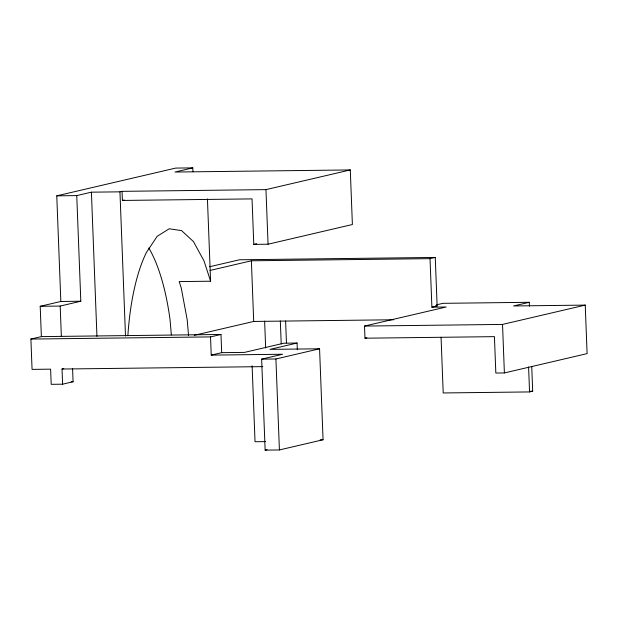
<?xml version="1.0" encoding="UTF-8"?>
<svg xmlns="http://www.w3.org/2000/svg" width="618" height="618" viewBox="0 0 618 618"><rect width="100%" height="100%" fill="white"/><g stroke="black" fill="none" stroke-linecap="round" stroke-linejoin="round"><path stroke-width="0.93" d="M72.576 368.482L73.086 381.746L62.619 384.187L51.201 384.326L50.622 369.162L32.066 369.386L30.9 339.058L41.367 336.617L40.201 306.296L60.834 301.476L56.771 195.836L175.659 168.088L192.785 167.88L192.932 171.727M192.785 167.88L174.987 172.036L350.29 169.942L352.391 224.527L268.058 244.21L253.782 244.38L252.036 198.896L122.395 200.448L122.047 191.348L265.956 189.626L350.29 169.942M56.771 195.836L76.756 195.597L91.41 192.175L119.954 191.835L122.047 191.348M122.395 200.448L124.272 200.008M253.782 244.38L256.594 243.724M209.602 266.752L239.483 259.776L435.265 257.436L437.127 305.956L431.889 307.177L430.028 258.656L435.265 257.436M210.004 270.452L251.379 260.788L430.028 258.656M40.201 306.296L60.185 306.057L80.811 301.236L76.756 195.597M194.207 335.327L253.704 321.445L393.573 319.769M62.619 384.187L62.032 369.031L63.778 368.622M210.522 336.91L220.989 334.469L221.692 352.662L211.225 355.111L210.522 336.91L30.9 339.058M436.524 304.829L442.936 303.33L529.271 302.302L529.417 306.126M529.271 302.302L513.566 305.964L585.238 305.107L587.1 353.627L504.388 372.94L495.829 373.04L494.431 336.648L364.968 338.2L364.504 326.065L446.165 307.007L431.889 307.177M297.328 349.742L297.073 343.044L269.942 349.379L319.568 348.784L323.067 439.753L279.406 449.95L265.137 450.12L261.638 359.143L282.58 354.253L211.225 355.111M261.638 359.143L275.914 358.973L319.568 348.784M364.968 338.2L366.845 337.76M364.504 326.065L502.527 324.419L585.238 305.107M265.137 450.12L267.007 449.68M441.067 337.304L443.206 392.955L529.549 391.928L532.685 391.194L531.735 366.343M207.432 198.934L210.591 281.213L179.189 281.592L181.228 287.88L187.192 319.691L188.552 335.69M60.834 301.476L80.811 301.236M435.196 305.98L437.127 305.956M41.367 336.617L220.989 334.469M297.073 343.044L283.909 343.199L244.527 352.391L221.692 352.662M62.032 369.031L262.781 366.628M71.186 381.769L73.086 381.746M530.769 391.217L532.685 391.194M320.201 439.792L323.067 439.753M265.501 441.607L255.033 441.731L252.121 365.771M210.591 281.213L204.048 260.989L193.457 241.576L181.576 230.599L169.201 228.791L157.188 236.292L146.35 252.577A136.91 47.377 89.3 0 0 127.864 335.713M171.348 334.956L170.066 319.892A136.91 47.377 89.3 0 0 148.799 247.996M528.591 366.976L529.549 391.928M502.527 324.419L504.388 372.94M285.609 320.981L286.458 342.959M280.325 320.958L281.213 343.987M275.914 358.973L279.406 449.95M265.956 189.626L268.058 244.21M264.628 321.144L265.663 348.011M251.379 260.788L253.704 321.445M119.954 191.835L125.493 336.014M91.41 192.175L96.949 336.362M60.185 306.057L61.352 336.377"/></g></svg>
